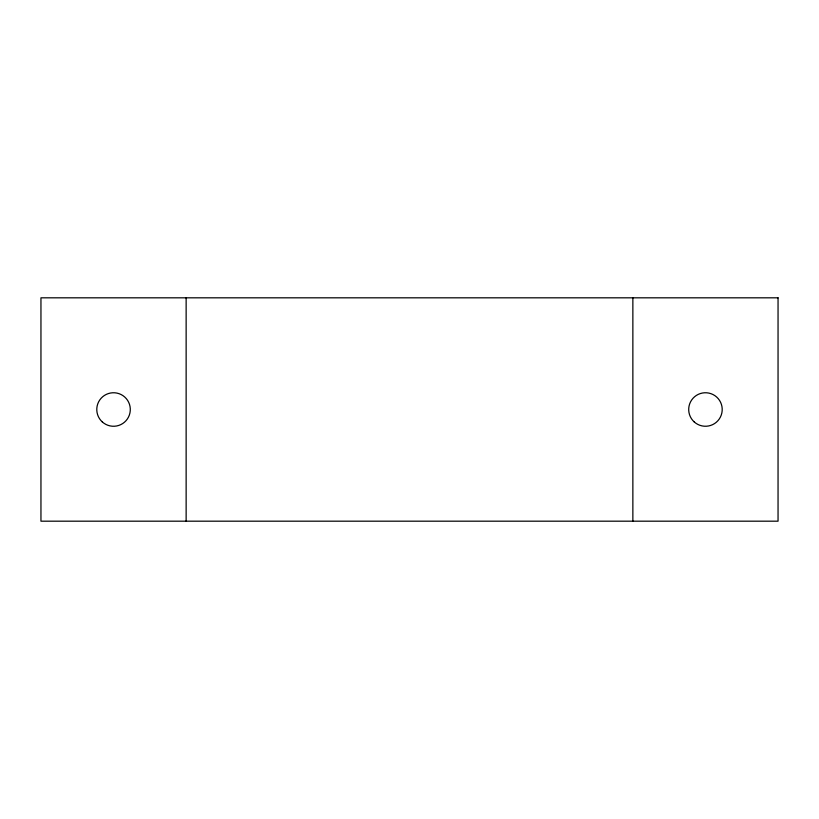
<?xml version="1.0" encoding="UTF-8"?>
<svg xmlns="http://www.w3.org/2000/svg" width="819" height="819" viewBox="0 0 819 819"><rect width="100%" height="100%" fill="white"/><g stroke="black" fill="none" stroke-linecap="round" stroke-linejoin="round"><path stroke-width="1.23" d="M632.862 297.819L632.862 521.181M186.138 297.819L186.138 521.181M778.05 297.819L40.95 297.819L40.95 521.181L778.05 521.181L778.05 297.819M694.256 421.959A16.749 16.749 0 0 0 721.846 412.981A16.749 16.749 0 0 0 700.276 393.57A16.749 16.749 0 0 0 694.256 421.959M102.334 421.959A16.749 16.749 0 0 0 129.934 412.981A16.749 16.749 0 0 0 108.364 393.57A16.749 16.749 0 0 0 102.334 421.959"/></g></svg>
